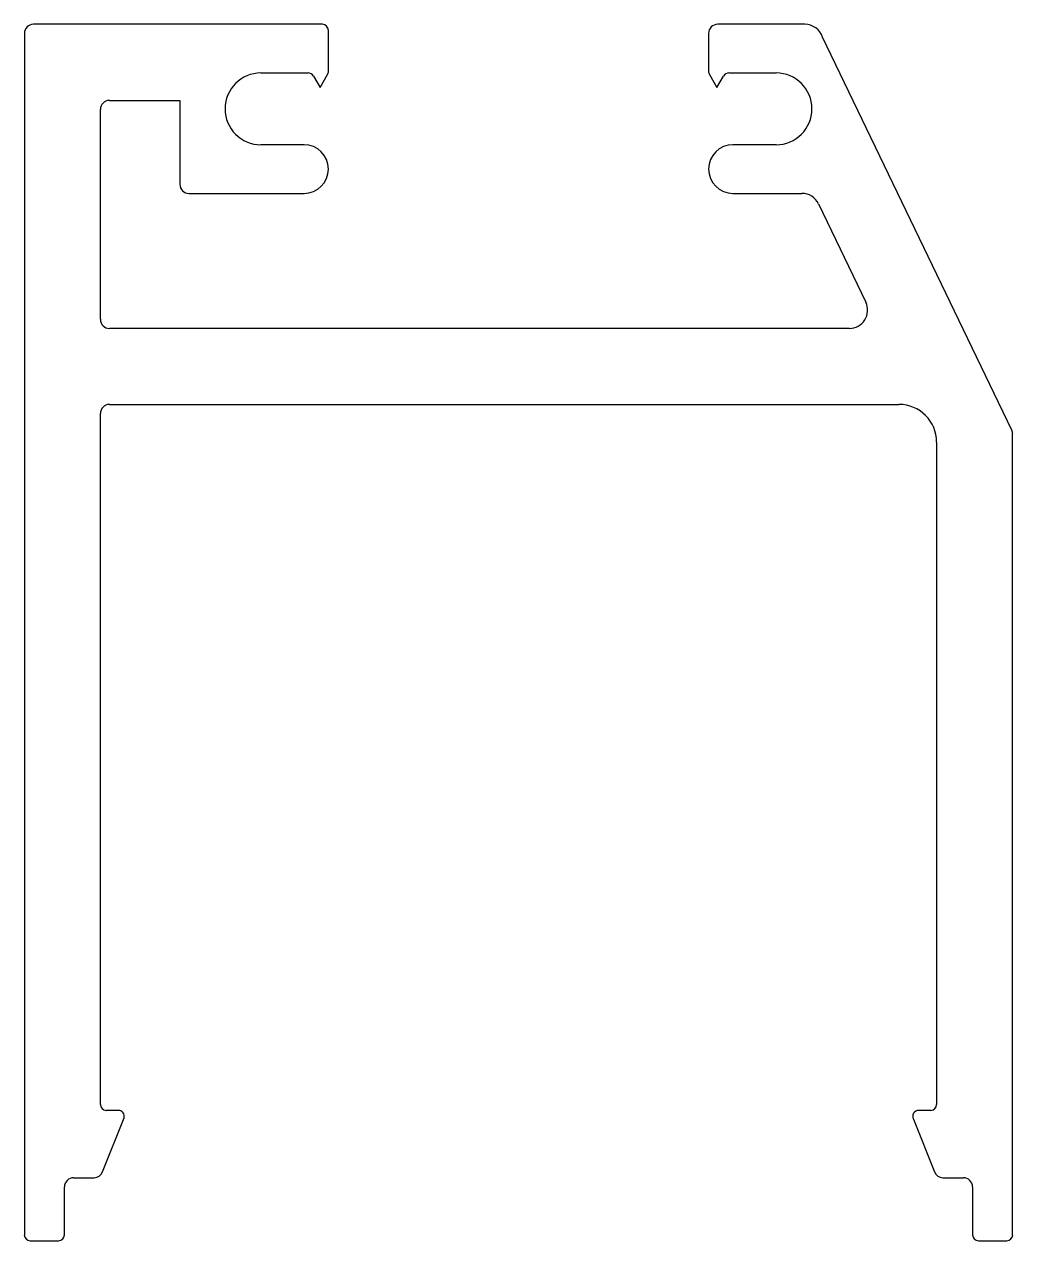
# Model space of a CAD drawing. Extents: x -20.6 to 20.6, y 47.1 to 97.9.
import ezdxf

# ---------------------------------------------------------------- set-up
doc = ezdxf.new("R2010")
doc.units = 0
doc.layers.get('0').update_dxf_attribs({"linetype": 'CONTINUOUS'})

msp = doc.modelspace()

# ---------------------------------------------------------------- linework, layer by layer
for p, q in [((-19.212, 97.855), (-20.256, 97.855)), ((-8.192, 97.855), (-19.212, 97.855)), ((-7.938, 95.891), (-7.938, 97.601)), ((11.955, 97.855), (8.318, 97.855)), ((-20.637, 97.474), (-20.637, 47.305)), ((7.937, 97.474), (7.937, 95.891)), ((20.6, 80.902), (12.702, 97.316)), ((-10.757, 95.823), (-8.788, 95.823)), ((-8.568, 95.696), (-8.289, 95.213)), ((-8.289, 95.213), (-7.972, 95.764)), ((7.972, 95.764), (8.289, 95.213)), ((8.289, 95.213), (8.568, 95.696)), ((8.788, 95.823), (10.757, 95.823)), ((-17.082, 94.68), (-14.143, 94.68)), ((-14.143, 94.68), (-14.143, 91.175)), ((-17.462, 85.536), (-17.462, 94.3)), ((-8.954, 92.826), (-10.757, 92.826)), ((10.757, 92.826), (8.954, 92.826)), ((-13.762, 90.794), (-8.954, 90.794)), ((8.954, 90.794), (11.839, 90.794)), ((12.524, 90.363), (14.505, 86.247)), ((13.818, 85.155), (-17.081, 85.155)), ((-17.081, 81.98), (15.888, 81.98)), ((-17.462, 52.748), (-17.462, 81.599)), ((17.462, 80.405), (17.462, 68.006)), ((20.637, 47.305), (20.637, 80.737)), ((17.462, 68.006), (17.462, 65.299)), ((17.462, 65.299), (17.462, 52.748)), ((-16.713, 52.498), (-17.213, 52.498)), ((17.213, 52.498), (16.713, 52.498)), ((-17.367, 49.925), (-16.471, 52.183)), ((16.492, 52.129), (17.367, 49.925)), ((-18.962, 47.305), (-18.962, 49.303)), ((-18.581, 49.684), (-17.721, 49.684)), ((17.721, 49.684), (18.581, 49.684)), ((18.962, 49.303), (18.962, 47.305)), ((-20.388, 47.055), (-19.212, 47.055)), ((19.212, 47.055), (20.388, 47.055))]:
    msp.add_line(p, q)
for centre, radius, start, end in [((-20.256, 97.474), 0.381, 90, 180), ((-8.192, 97.601), 0.254, 360, 90), ((8.318, 97.474), 0.381, 90, 180), ((11.955, 97.068), 0.787, 18.3699, 90), ((-10.757, 94.324), 1.499, 90, 180), ((-8.788, 95.569), 0.254, 30, 90), ((-8.192, 95.891), 0.254, 330, 360), ((8.192, 95.891), 0.254, 180, 210), ((8.788, 95.569), 0.254, 90, 150), ((10.757, 94.324), 1.499, 0, 90), ((-17.082, 94.3), 0.38, 90, 180), ((-10.757, 94.324), 1.499, 180, 270), ((10.757, 94.324), 1.499, 270, 0), ((-8.954, 91.81), 1.016, 0, 90), ((8.954, 91.81), 1.016, 90, 180), ((-8.954, 91.81), 1.016, 270, 0), ((8.954, 91.81), 1.016, 180, 270), ((-13.762, 91.175), 0.381, 180, 270), ((11.839, 90.034), 0.76, 25.6944, 90), ((13.818, 85.917), 0.762, 270, 25.6944), ((-17.081, 85.536), 0.381, 180, 270), ((-17.081, 81.599), 0.381, 90, 180), ((15.888, 80.405), 1.575, 0, 90), ((20.257, 80.737), 0.381, 0, 25.6944), ((-17.213, 52.748), 0.25, 180, 270), ((-16.713, 52.248), 0.25, 345, 90), ((16.713, 52.248), 0.25, 90, 208.2858), ((17.213, 52.748), 0.25, 270, 0), ((-17.721, 50.065), 0.381, 270, 338.3571), ((17.721, 50.065), 0.381, 201.6429, 270), ((-18.581, 49.303), 0.381, 90, 180), ((18.581, 49.303), 0.381, 0, 90), ((-20.388, 47.305), 0.25, 180, 270), ((-19.212, 47.305), 0.25, 270, 0), ((19.212, 47.305), 0.25, 180, 270), ((20.388, 47.305), 0.25, 270, 0)]:
    msp.add_arc(centre, radius, start, end)

doc.saveas('drawing.dxf')
